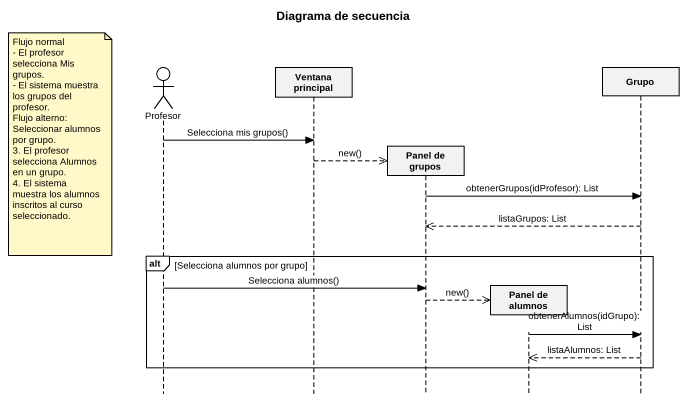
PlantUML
@startuml
title Diagrama de secuencia
hide footbox
actor Profesor
participant "Ventana principal" as Ventana_principal
participant "Panel de grupos" as Panel_de_grupos
participant "Panel de alumnos" as Panel_de_alumnos
participant Grupo

Profesor -> Ventana_principal : Selecciona mis grupos()
note left of Profesor
  Flujo normal
  - El profesor selecciona Mis grupos.
  - El sistema muestra los grupos del profesor.
  Flujo alterno:
  Seleccionar alumnos por grupo.
  3. El profesor selecciona Alumnos en un grupo.
  4. El sistema muestra los alumnos inscritos al curso seleccionado.
end note
Ventana_principal -->> Panel_de_grupos ** : new()
Panel_de_grupos -> Grupo : obtenerGrupos(idProfesor): List
Grupo -->> Panel_de_grupos : listaGrupos: List
alt Selecciona alumnos por grupo
  Profesor -> Panel_de_grupos : Selecciona alumnos()
  Panel_de_grupos -->> Panel_de_alumnos ** : new()
  Panel_de_alumnos -> Grupo : obtenerAlumnos(idGrupo): List
  Grupo -->> Panel_de_alumnos : listaAlumnos: List
end
@enduml
